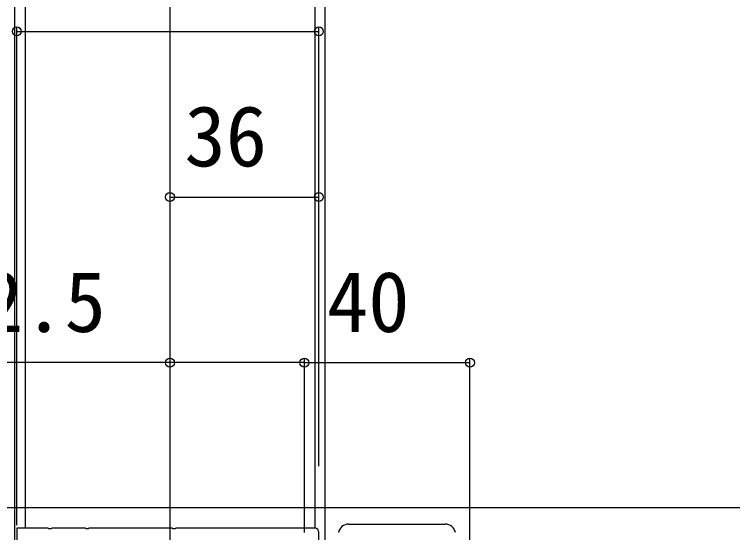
# Model space of a CAD drawing. Units: millimetres, scale not verified. Extents: x -875 to 875, y -1304 to 1297.
# Drawn here: x -662.6 to -489, y -907 to -781.8 of the extents above; entities that cross this region are included whole.
import ezdxf
from ezdxf.enums import TextEntityAlignment as Align

# ---------------------------------------------------------------- set-up
doc = ezdxf.new("R2010")
doc.units = ezdxf.units.MM
doc.header["$LTSCALE"] = 8
for name, color, linetype in [('0-2_YKK_11', 7, 'Continuous'), ('0-4_YKK_12', 2, 'Continuous'), ('0-5_YKK_13', 4, 'Continuous'), ('0-7_YKK_D', 6, 'Continuous')]:
    doc.layers.add(name, color=color, linetype=linetype)
doc.styles.add('ＭＳ ゴシック', font='')
doc.styles.get('ＭＳ ゴシック').set_extended_font_data('MS Gothic')

msp = doc.modelspace()

# ---------------------------------------------------------------- linework, layer by layer
at = {"layer": '0-2_YKK_11'}
for points in [[(-590, -905.931), (-623.542, -905.931), (-623.725, -906.051), (-624.275, -906.051), (-624.458, -905.931), (-644.542, -905.931), (-644.725, -906.051), (-645.275, -906.051), (-645.458, -905.931), (-653.542, -905.931), (-653.725, -906.051), (-654.275, -906.051), (-654.458, -905.931), (-662, -905.931), (-662, -908.931), (-661.7, -909.231)], [(-589, -910.931), (-589, -906.931)]]:
    msp.add_lwpolyline(points, dxfattribs=at)
msp.add_arc((-590, -906.931), 1, 0.00001, 89.99999, dxfattribs=at)
at = {"layer": '0-4_YKK_12'}
for p, q in [((-625, -458.934), (-625, -1230.931)), ((-587.5, -911.931), (-587.5, -470.931)), ((-660, -688.431), (-660, -905.931)), ((-590, -688.431), (-590, -905.931)), ((-869.413, -900.931), (861.255, -900.931))]:
    msp.add_line(p, q, dxfattribs=at)
msp.add_lwpolyline([(-662.5, -1230.931), (-662.5, -470.931), (-587.5, -470.931)], dxfattribs=at)
at = {"layer": '0-5_YKK_13'}
msp.add_line((-581.818, -904.931), (-558.482, -904.931), dxfattribs=at)
for centre, start, end in [((-581.818, -907.431), 90, 170), ((-558.482, -907.431), 10, 90)]:
    msp.add_arc(centre, 2.5, start, end, dxfattribs=at)
at = {"layer": '0-7_YKK_D'}
for p, q in [((-662, -905.231), (-662, -784.931)), ((-662, -785.931), (-589, -785.931)), ((-589, -890.931), (-589, -784.931)), ((-625, -825.931), (-589, -825.931)), ((-589, -890.931), (-589, -824.931)), ((-592.5, -906.931), (-592.5, -864.931)), ((-592.5, -906.931), (-592.5, -864.931)), ((-592.5, -865.931), (-552.5, -865.931)), ((-552.5, -914.431), (-552.5, -864.931))]:
    msp.add_line(p, q, dxfattribs=at)
msp.add_lwpolyline([(-592.5, -865.931), (-625, -865.931), (-681.891, -865.931)], dxfattribs=at)
for centre in [(-662, -785.931), (-589, -785.931), (-625, -825.931), (-589, -825.931), (-625, -865.931), (-592.5, -865.931), (-592.5, -865.931), (-552.5, -865.931)]:
    msp.add_circle(centre, 1.075, dxfattribs=at)

# ---------------------------------------------------------------- texts
at = {"layer": '0-7_YKK_D', "style": 'ＭＳ ゴシック'}
for s, p in [('36', (-621.489, -822.931)), ('32.5', (-680.368, -862.931)), ('40', (-587.045, -862.931))]:
    msp.add_text(s, height=14.66, dxfattribs=at).set_placement(p, align=Align.BOTTOM_LEFT)

doc.saveas('drawing.dxf')
